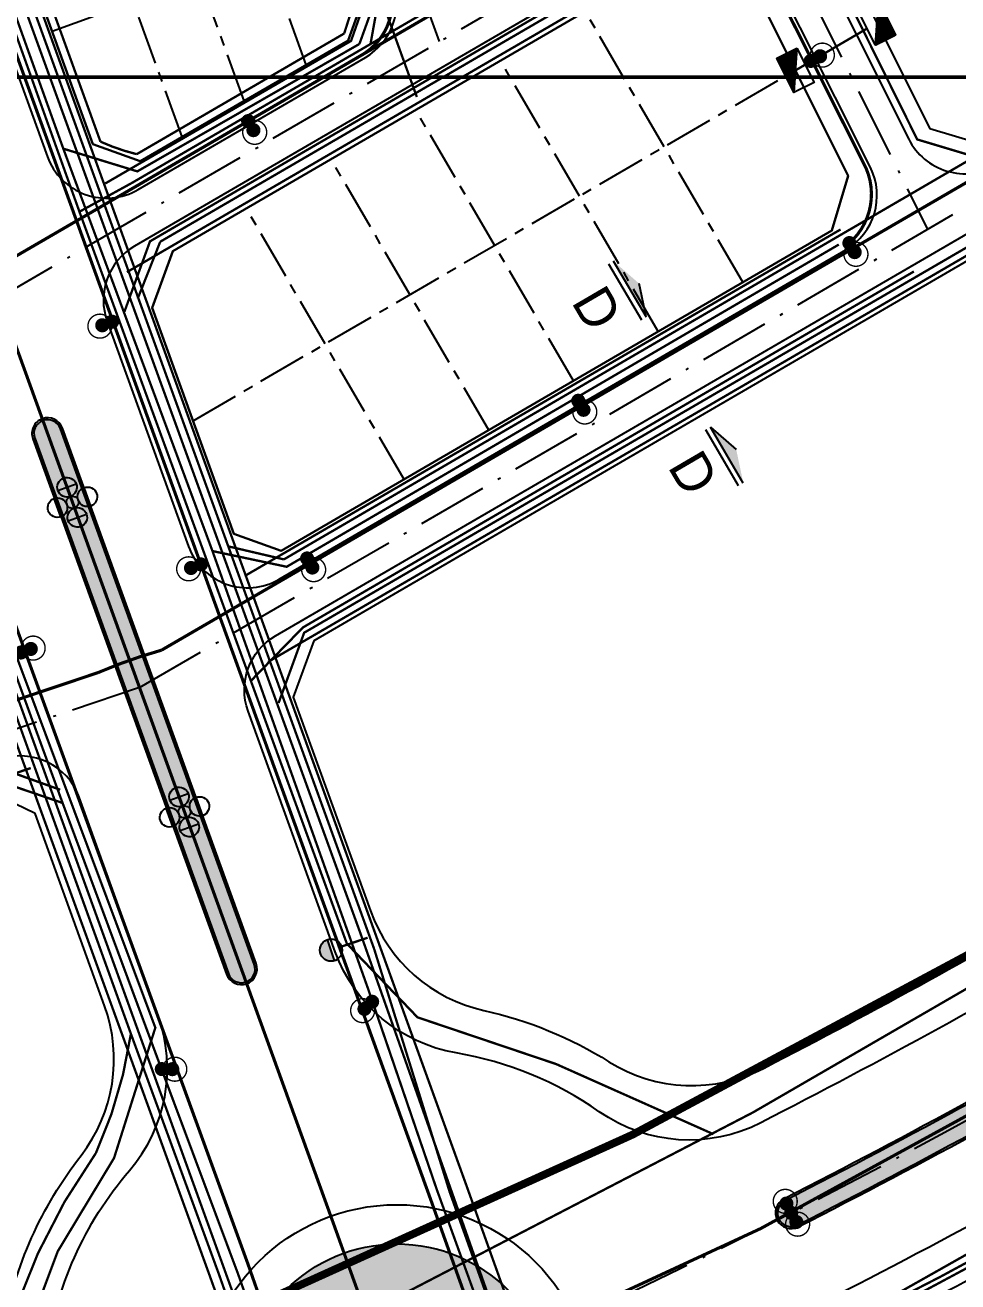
# Model space of a CAD drawing. Header units: metres. Extents: x 563371 to 571261, y 2062953 to 2068466.
# Drawn here: x 568692 to 568811, y 2066082.4 to 2066242.7 of the extents above; entities that cross this region are included whole.
import ezdxf
from ezdxf.enums import TextEntityAlignment as Align

# ---------------------------------------------------------------- set-up
doc = ezdxf.new("R2010")
doc.units = ezdxf.units.M
for name, pattern in [('ACAD_ISO10W100', [18.5, 12, -3, 0.5, -3]), ('CENTER', [2, 1.25, -0.25, 0.25, -0.25]), ('DOT', [0.25, 0, -0.25]), ('HIDDEN', [0.375, 0.25, -0.125])]:
    doc.linetypes.add(name, pattern=pattern)
for name, color, linetype in [('01-Thoatnuoc', 7, 'CONTINUOUS'), ('BoThamCo', 94, 'CONTINUOUS'), ('cap nuoc', 5, 'CONTINUOUS'), ('ChiaLo', 128, 'CENTER'), ('datOBt', 42, 'CONTINUOUS'), ('datoHonHop', 42, 'CONTINUOUS'), ('datOlienke', 42, 'CONTINUOUS'), ('Dien', 1, 'CONTINUOUS'), ('Dien CS', 2, 'CONTINUOUS'), ('Dien SH', 6, 'CONTINUOUS'), ('hacth sdd', 8, 'CONTINUOUS'), ('Khung ban ve', 7, 'CONTINUOUS'), ('LogDg', 7, 'CONTINUOUS'), ('MC', 7, 'CONTINUOUS'), ('ONG CAP NUOC', 32, 'DOT'), ('RANHGIOI', 2, 'HIDDEN'), ('thoatnuoc', 3, 'CONTINUOUS'), ('TimDg', 222, 'CONTINUOUS'), ('TTLL', 170, 'CONTINUOUS'), ('ViaHeS', 32, 'CONTINUOUS')]:
    doc.layers.add(name, color=color, linetype=linetype)
doc.layers.add('DEN CH', color=3, linetype='CONTINUOUS', lineweight=15)
doc.styles.add('VnBlackH', font='VHBLACK.ttf')
doc.linetypes.add('CAP NUOC ----N----N----N----', pattern='A,4,-2,["N",Standard,S=1.5,R=0,X=-1.5,Y=-0.75],-1.5', length=7.5)
doc.linetypes.add('DD0', pattern='A,12.7,-5.08,["0,4kV",Standard,S=2.54,R=0,X=-2.54,Y=-1.27],-9.35', length=27.13)
doc.linetypes.add('DIEN22KV', pattern='A,12.7,-5.08,["22KV",Standard,S=2.54,R=0,X=-2.54,Y=-1.27],-9.08', length=26.86)
doc.linetypes.add('DIEN35KV', pattern='A,12.7,-5.08,["35KV",Standard,S=2.54,R=0,X=-2.54,Y=-1.27],-9.08', length=26.86)
doc.linetypes.add('DIENCS_LINE', pattern='A,12.7,-5.08,["CS",Standard,S=2.54,R=0,X=-2.54,Y=-1.27],-6.35', length=24.13)
doc.linetypes.add('THOAT NUOC BAN ----C----C----C----', pattern='A,9,-3,["C",Standard,S=2,R=0,X=-1.5,Y=-1],-3', length=15)
doc.linetypes.add('Thong tin', pattern='A,12.7,-5.08,["TTLL",Standard,S=2.54,R=0,X=-2.54,Y=-1.27],-9.08', length=26.86)
doc.linetypes.add('TN_WATER_SUPPLY', pattern='A,0.5,-0.2,["TN",Standard,S=0.1,R=0,X=-0.1,Y=-0.05],-0.2', length=0.9)
pattern_1 = [(0, (568124.4922125977, 2065856.434559209), (0.3175, 0.3175), [0.15875, -0.4762500000000001]), (90, (568124.5715875977, 2065856.355184209), (-0.3175, 0.3175), [0.15875, -0.4762500000000001])]

# ---------------------------------------------------------------- blocks, each defined once
blk = doc.blocks.new('e')
at = {"layer": 'MC', "linetype": 'Continuous', "extrusion": (3.398234445398686e-17, -4.399193797516771e-09, 1)}
blk.add_hatch(color=6, dxfattribs=at).paths.add_polyline_path([(-473.4762349847621, 281.757833730439), (-310.4841091289467, 227.4271251991345), (-636.4683607554593, 227.4271251467542)])
at = {"layer": 'MC', "linetype": 'Continuous', "extrusion": (-3.398234445398686e-17, -4.399193797516771e-09, 1)}
blk.add_hatch(color=6, dxfattribs=at).paths.add_polyline_path([(492.8801074694447, 281.757833730439), (329.8879816136293, 227.4271251991345), (655.8722332401419, 227.4271251467542)])
at = {"layer": 'MC', "color": 6, "linetype": 'Continuous'}
for p, q in [((-310.4841091944222, 227.4271251729443, 6.376863211678193e-06), (-473.4762350698801, 281.7578337828194, 6.615874533161828e-06)), ((329.8879816791047, 227.4271251729443, 6.376863211678193e-06), (492.8801075545627, 281.7578337828194, 6.615874533161828e-06)), ((-636.4683608995053, 227.4271251729443, 6.376863222257021e-06), (-310.4841091944222, 227.4271251729443, 6.376863211678193e-06)), ((-636.4683608798628, 200.261770894197, 6.257357564245281e-06), (-310.4841091747796, 200.2617709203871, 6.257357553324969e-06)), ((655.8722333841879, 227.4271251729443, 6.376863222257021e-06), (329.8879816791047, 227.4271251729443, 6.376863211678193e-06)), ((655.8722333645453, 200.261770894197, 6.257357564245281e-06), (329.887981659462, 200.2617709203871, 6.257357553324969e-06))]:
    blk.add_line(p, q, dxfattribs=at)
at = {"layer": 'MC', "style": 'VnBlackH'}
for rotation, p in [(5.336085289072462e-08, (-471.9802067086751, -60.80890784028237)), (359.9999999466392, (486.1985571713552, -60.80890781409219))]:
    blk.add_text('d', height=196.8503937007875, rotation=rotation, dxfattribs=at).set_placement(p, align=Align.CENTER)
blk = doc.blocks.new('TCT')
at = {"layer": 'Dien SH', "linetype": 'ACAD_ISO10W100'}
h = blk.add_hatch(dxfattribs=at)
h.set_pattern_fill('ANSI31', color=8, scale=0.2, angle=359.8821450780735, style=0)
h.set_pattern_definition([(44.88214507807346, (4489.845164539991, -1045.592616699636), (-0.01764126996163365, 0.01771399430226742), [])])
h.paths.add_polyline_path([(-0.8581047976622358, 0.5049081214237958), (-2.414953387225978, -0.262628068914637), (-2.417317806510255, -1.412101125111803), (2.405679001938552, -1.422021833481267)])
h.paths.add_polyline_path([(-0.8581047976622358, 0.5049081214237958), (-2.411488130805083, 1.422021833714098), (-2.414953387225978, -0.262628068914637)])
at = {"layer": 'Dien SH', "color": 4, "linetype": 'ACAD_ISO10W100'}
blk.add_line((-2.411508536781184, 1.412101365625858), (2.4115085368976, -1.412101365625858), dxfattribs=at)
at = {"layer": 'Dien SH', "color": 4, "linetype": 'Continuous'}
blk.add_lwpolyline([(-2.411508536781184, 1.412101365625858), (2.411508677410893, 1.412101125577465), (2.4115085368976, -1.412101365625858), (-2.411508677876554, -1.412101125344634)], close=True, dxfattribs=at)
blk = doc.blocks.new('CS01')
at = {"layer": 'Dien CS', "color": 7, "linetype": 'Continuous', "ltscale": 20}
for points, const_width in [([(0.3322885089030024, 0.3024687281576917, -1), (-0.3322885089030024, -0.3024687281576917, -1)], 0.89867232), ([(1.12978093076963, -0.6275488069513813, -1), (-1.12978093054262, -2.684336157666985, -1)], 0.179734464), ([(0.3322885091300122, -1.035119058715645, -1), (-0.3322885089786723, -1.640056515333708, -1)], 0.89867232)]:
    blk.add_lwpolyline(points, format="xyb", close=True, dxfattribs=dict(at, const_width=const_width))
blk = doc.blocks.new('*E161')
at = {"layer": 'DEN CH'}
h = blk.add_hatch(color=256, dxfattribs=at)
h.paths.add_polyline_path([(2380624.583171743, -1351125.015587087, -2.731766670669835e-06), (2380624.583145517, -1351125.015587087, 0.390931141201924), (2380623.087971841, -1351126.395518486, -0.01251915228696385), (2380623.083158629, -1351126.51558708, 0.4142110033453192), (2380624.583145517, -1351128.015587087, -2.731766670669835e-06), (2380624.583171743, -1351128.015587087, 0.4142110020044292), (2380626.083158629, -1351126.515587087, 0.4142110020044292)])
h.paths.add_polyline_path([(2380628.48315863, -1351124.115587087, 0.4142135623731033), (2380626.08315863, -1351126.515587087, 0.4142135623731033), (2380628.48315863, -1351128.915587086)])
h.paths.add_polyline_path([(2380626.98315863, -1351122.615587087), (2380622.18315863, -1351122.615587087, 0.4142119621421433), (2380624.583145517, -1351125.015587087, -4.370826673122619e-06), (2380624.583171743, -1351125.015587087, 0.4142119621421433)])
h.paths.add_polyline_path([(2380623.083158629, -1351126.51558708, -0.02003554426659073), (2380623.087971841, -1351126.395518486, 0.003757201670367074), (2380623.088242872, -1351126.359450878, 0.4142135623731033), (2380620.688242872, -1351123.959450878), (2380620.688242872, -1351128.759450878, 0.3952714422137564)])
h.paths.add_polyline_path([(2380624.583171743, -1351128.015587087, -4.370826673122619e-06), (2380624.583145517, -1351128.015587087, 0.4142119621421433), (2380622.18315863, -1351130.415587086), (2380626.98315863, -1351130.415587086, 0.4142119621421433)])
blk = doc.blocks.new('den chum')
at = {"layer": 'Dien CS', "color": 11}
for p, q in [((-1.247999999951571, 2.028000000678003), (1.247999999951571, 2.028000000678003)), ((-2.025356193550397, 1.329190828918945), (-2.025356193550397, -1.166809171740897)), ((2.027999999769964, 1.248000000405591), (2.027999999769964, -1.248000000254251)), ((-1.247999999951571, -2.028000000526663), (1.247999999951571, -2.028000000526663))]:
    blk.add_line(p, q, dxfattribs=at)
for centre, major_axis, ratio, start_param, end_param in [((0, 2.028000000678003), (0.8824692631540941, 0.882469263154094), 0.999999999514951, 5.497787143539614, 11.7809724507192), ((-2.025356193550397, 0.08119082866469399), (0.8824692630921128, 0.8824692630921127), 0.9999999995341575, 5.497787143549217, 11.7809724507288), ((0, 0), (0.5515432894518316, 0.5515432894518316), 0.9999999996583389, 5.497787143611307, 11.78097245079089), ((2.027999999769964, 0), (0.8824692630978338, 0.8824692630978337), 0.999999999642458, 5.497787143603367, 11.78097245078295), ((0, -2.028000000526663), (0.8824692630921128, 0.8824692630921127), 0.9999999995341575, 5.497787143549217, 11.7809724507288)]:
    blk.add_ellipse(centre, major_axis=major_axis, ratio=ratio, start_param=start_param, end_param=end_param, dxfattribs=at)
at = {"layer": 'Dien CS', "xscale": 0.5199999998789281, "yscale": 0.520000000181608, "zscale": 0.52}
blk.add_blockref('*E161', (-1237924.78295426, 702585.7883506604), dxfattribs=at)
blk = doc.blocks.new('cs12')
at = {"layer": 'Dien CS', "color": 7, "linetype": 'Continuous', "ltscale": 20}
for points, const_width in [([(1.129780930790002, 0.6275488071027212, 1), (-1.129780930749257, 2.684336157515645, 1)], 0.179734464), ([(0.332288509074715, 1.035119058715645, 1), (-0.3322885091096396, 1.640056515333708, 1)], 0.89867232), ([(0.332288508923375, 0.3024687281576917, -1), (-0.3322885088069598, -0.3024687281576917, -1)], 0.89867232)]:
    blk.add_lwpolyline(points, format="xyb", close=True, dxfattribs=dict(at, const_width=const_width))

msp = doc.modelspace()

# ---------------------------------------------------------------- hatches: boundary and pattern name
at = {"layer": 'cap nuoc'}
msp.add_hatch(color=1, dxfattribs=at).paths.add_polyline_path([(568730.5903789141, 2066126.092828631, 0.4142135622408622), (568729.7030352072, 2066124.294399607, 0.4142135623708078), (568731.50146423, 2066123.407055901)])
at = {"layer": 'hacth sdd'}
h = msp.add_hatch(dxfattribs=at)
h.set_pattern_fill('CROSS', color=64, scale=0.05, style=0)
h.set_pattern_definition(pattern_1)
edge = h.paths.add_edge_path()
edge.add_arc((568970.7276748744, 2066194.726837185), 1.749977558674758, 300.1574367676133, 480.1574367676133)
edge.add_line((568969.8485250591, 2066196.239952204), (568836.0693864466, 2066118.5116212))
edge.add_arc((568334.5707710537, 2066981.646747391), 998.2500224413319, 297.07455533379755, 300.1574367596903, ccw=False)
edge.add_arc((568789.720296955, 2066091.231726699), 1.749977559042764, 117.0745932350957, 297.0735870310036)
edge.add_arc((568334.5708065463, 2066981.646682356), 1001.74990349739, 297.0745535939011, 300.1574368760959)
edge.add_line((568837.8276861224, 2066115.485391189), (568971.6068246897, 2066193.213722167))
h = msp.add_hatch(dxfattribs=at)
h.set_pattern_fill('CROSS', color=64, scale=0.05, style=0)
h.set_pattern_definition([(0, (0, 0), (0.3175, 0.3175), [0.15875, -0.4762500000000001]), (90, (0.07937499997206032, -0.07937499997206032), (-0.3175, 0.3175), [0.15875, -0.4762500000000001])])
edge = h.paths.add_edge_path()
edge.add_arc((568694.9037046147, 2066190.654344085), 1.75000000015654, 19.88427885893438, 109.8842788526619)
edge.add_arc((568694.9037046189, 2066190.654344087), 1.750000000125377, 109.8842788473218, 199.8842788556967)
edge.add_line((568693.2580370167, 2066190.059131399), (568717.9653133961, 2066121.747475546))
edge.add_arc((568719.6109809983, 2066122.342688234), 1.750000000077349, 199.8842788526619, 289.8842788495257)
edge.add_arc((568719.610980998, 2066122.342688233), 1.750000000116945, 289.8842788557982, 379.8842788515276)
edge.add_line((568721.2566486003, 2066122.937900921), (568696.5493722169, 2066191.249556773))
h = msp.add_hatch(dxfattribs=at)
h.set_pattern_fill('CROSS', color=64, scale=0.05, style=0)
h.set_pattern_definition(pattern_1)
edge = h.paths.add_edge_path()
edge.add_arc((568739.4434814646, 2066067.273689844), 20, 0, 360)

# ---------------------------------------------------------------- linework, layer by layer
at = {"layer": '01-Thoatnuoc', "linetype": 'THOAT NUOC BAN ----C----C----C----', "ltscale": 0.5, "const_width": 0.3}
for points in [[(568648.2394285873, 2066362.787029928), (568696.9046568142, 2066226.986135843)], [(568704.702665851, 2066206.190080708), (568707.9614905072, 2066215.161888488), (568775.4975670751, 2066254.454146942)], [(568734.6613745217, 2066240.338202901), (568737.4288847712, 2066248.016509709)], [(568696.9046568142, 2066226.986135843), (568706.3453680654, 2066224.087062885), (568734.6613745217, 2066240.338202901)], [(568696.9046568142, 2066226.986135843), (568715.926747524, 2066175.656400586)], [(568724.356200345, 2066156.264925934), (568727.6150250016, 2066165.236733715), (568816.6019224328, 2066217.009006411)], [(568715.926747524, 2066175.656400586), (568725.3882812008, 2066173.651517837), (568795.7932122822, 2066214.751782501)], [(568671.4562255085, 2066212.97703567), (568696.8134743217, 2066143.521482015)], [(568715.9267475238, 2066175.656400586), (568735.7664689434, 2066119.823517856)], [(568581.4561226579, 2066111.479454909), (568686.9636581864, 2066146.887265692), (568696.8134743217, 2066143.521482015)], [(568696.8134743216, 2066143.521482015), (568709.4829077823, 2066109.4295305)], [(568735.7664689436, 2066119.823517856), (568744.5200401476, 2066094.241016812), (568758.1064911586, 2066056.696858219)], [(568709.4829077823, 2066109.4295305), (568719.1839253175, 2066083.454829378), (568733.0383676966, 2066044.226165319)]]:
    msp.add_lwpolyline(points, dxfattribs=at)
msp.add_lwpolyline([(568771.3811591186, 2066025.49620497), (568782.7951672134, 2066047.857794335), (568790.3008870945, 2066073.59054795, 0.01530134397712349), (568844.9865805149, 2066103.164134323), (568989.5910550848, 2066187.182200073)], format="xyb", dxfattribs=at)
at = {"layer": 'BoThamCo'}
for p, q in [((568721.2566486003, 2066122.937900921), (568696.5493722169, 2066191.249556773)), ((568693.2580370167, 2066190.059131399), (568717.9653133961, 2066121.747475546))]:
    msp.add_line(p, q, dxfattribs=at)
msp.add_lwpolyline([(568971.6068246897, 2066193.213722167, 1), (568969.8485250591, 2066196.239952204), (568836.0693864466, 2066118.5116212, -0.01345241922843354), (568788.9237944697, 2066092.789932478, 0.9999912192584248), (568790.5167720756, 2066089.673506933, 0.01345242732954382), (568837.8276861224, 2066115.485391189)], format="xyb", close=True, dxfattribs=at)
msp.add_circle((568739.4434814646, 2066067.273689844), 20, dxfattribs=at)
for centre, radius, start, end in [((568694.9037046189, 2066190.654344087), 1.750000000125377, 109.8842788464002, 199.8842788589362), ((568694.9037046147, 2066190.654344085), 1.75000000015654, 19.88427885893618, 109.8842788526643), ((568719.610980998, 2066122.342688233), 1.750000000116945, 289.8842788589239, 19.88427884411741), ((568719.6109809983, 2066122.342688234), 1.750000000077349, 199.8842788589362, 289.8842788526643)]:
    msp.add_arc(centre, radius, start, end, dxfattribs=at)
at = {"layer": 'cap nuoc', "color": 1}
msp.add_line((568731.5014642297, 2066123.407055901), (568730.5903789136, 2066126.092828633), dxfattribs=at)
at = {"layer": 'cap nuoc', "color": 1, "linetype": 'Continuous'}
msp.add_circle((568731.0459215724, 2066124.749942266), 1.418048977731666, dxfattribs=at)
at = {"layer": 'ChiaLo', "ltscale": 5}
for points in [[(568719.9633699185, 2066233.093158353), (568675.6425523169, 2066355.633109445)], [(568695.477424354, 2066241.99036003), (568733.0926838304, 2066255.59522146)], [(568727.8701539696, 2066237.693298282), (568722.7484874742, 2066251.853884567)], [(568712.0565858674, 2066228.493018424), (568705.82162071, 2066245.731696923)], [(568783.5689390927, 2066209.938295718), (568763.4537539153, 2066244.512553848)], [(568772.764483427, 2066203.652300349), (568752.6492982495, 2066238.22655848)], [(568713.4551193658, 2066192.284917155), (568790.2649065728, 2066236.972588753)], [(568761.9600277613, 2066197.366304982), (568741.8448425838, 2066231.940563112)], [(568751.1555720955, 2066191.080309614), (568731.040386918, 2066225.654567744)], [(568740.3511164298, 2066184.794314246), (568720.2359312522, 2066219.368572376)]]:
    msp.add_lwpolyline(points, dxfattribs=at)
at = {"layer": 'datOBt'}
for points in [[(568928.7172749165, 2066294.385101265), (568930.8024610545, 2066301.371371252), (568917.3471345166, 2066328.274080727), (568910.7887561221, 2066330.231554421), (568796.0154306998, 2066263.456826079), (568793.930244562, 2066256.470556091), (568807.3855711013, 2066229.567846617), (568813.943949496, 2066227.610372923)], [(568783.5372433036, 2066250.42394349), (568776.9788649083, 2066252.381417185), (568710.8629137123, 2066213.915382816), (568708.2417391249, 2066206.699077235), (568718.6684996068, 2066177.870757075), (568724.6908895521, 2066175.683247787), (568794.9073837042, 2066216.534964028), (568796.9925698421, 2066223.521234016)]]:
    msp.add_lwpolyline(points, close=True, dxfattribs=at)
at = {"layer": 'datoHonHop', "linetype": 'ByBlock'}
for points in [[(568819.542929636, 2066216.984679197), (568728.839282304, 2066164.213607279), (568726.2181077166, 2066156.997301697), (568736.0640985463, 2066129.774716465, 0.2565942734314264), (568750.5257029632, 2066117.055055491, -0.08517264572806575), (568766.4871331966, 2066110.513034198, 0.2651954711210331), (568786.2925224875, 2066109.711280006, 0.01208792827058047), (568827.9057365247, 2066132.562174545), (568864.3775519871, 2066153.753022191), (568829.1100691655, 2066214.452298915)], [(568689.2511070574, 2066076.313908375, -0.12111846047304), (568699.1640824429, 2066098.555793575, 0.2573061228759878), (568702.175869427, 2066117.625715953), (568693.3023216755, 2066142.159652064), (568686.8615236664, 2066145.270774902), (568579.7340837023, 2066109.319332146), (568575.3249156743, 2066100.455967249), (568597.5959000194, 2066034.093302624), (568647.0008657246, 2066050.67336649, 0.007974513524648615), (568676.532513799, 2066061.110943361, 0.2651941131166931)]]:
    msp.add_lwpolyline(points, format="xyb", close=True, dxfattribs=at)
at = {"layer": 'datOlienke'}
msp.add_lwpolyline([(568735.8333934647, 2066248.017598964), (568695.7147835878, 2066358.939119779), (568689.4306754462, 2066361.64314746), (568661.8544291875, 2066349.62307143), (568658.9715364033, 2066342.923284244), (568700.6921310149, 2066227.572532612), (568706.71452096, 2066225.385023324), (568733.212218877, 2066240.801293382)], close=True, dxfattribs=at)
at = {"layer": 'Dien', "linetype": 'DIEN35KV', "ltscale": 0.4, "const_width": 0.3, "elevation": -3.034103635002339e-09}
msp.add_lwpolyline([(568594.875478005, 2066516.324418563), (568610.616265191, 2066469.351765814), (568734.7708869799, 2066126.956384766), (568772.9259913288, 2066018.890976182)], dxfattribs=at)
at = {"layer": 'Dien', "color": 10, "linetype": 'DIEN22KV', "ltscale": 0.4, "const_width": 0.3}
msp.add_lwpolyline([(568591.5126994706, 2066432.411985437), (568752.3265804303, 2065987.532731514)], dxfattribs=at)
at = {"layer": 'Dien', "color": 10, "linetype": 'DIEN22KV', "ltscale": 0.4, "const_width": 0.3, "elevation": 1.525586101891463e-09}
msp.add_lwpolyline([(568411.7516109049, 2065935.688767156), (568694.1778017972, 2066031.269352071, 0.265654523729847), (568792.4724864204, 2066074.855954596), (569223.9280794378, 2066318.534450714)], format="xyb", dxfattribs=at)
at = {"layer": 'Dien CS', "color": 11, "linetype": 'DIENCS_LINE', "ltscale": 0.5, "const_width": 0.4}
for points in [[(568778.1204156823, 2065996.859383767), (568743.7096673409, 2066093.053259765), (568606.35758951, 2066472.80972209), (568592.4103517971, 2066515.519409123)], [(568766.162491789, 2065992.581761044), (568731.7592461888, 2066088.754663428), (568594.3469120356, 2066468.677724818), (568580.3377640473, 2066511.57699552)], [(568754.2045678956, 2065988.304138321), (568720.4703461995, 2066084.656268229), (568582.3362345612, 2066464.545727546), (568568.2651762974, 2066507.634581916)], [(568725.1127142649, 2066372.332689319), (568799.2893466022, 2066224.436943046)]]:
    msp.add_lwpolyline(points, dxfattribs=at)
for points in [[(568662.5681301829, 2066456.866906005), (568694.1968032083, 2066370.48660086), (568738.5960548614, 2066247.729609442, -0.3444416104688091), (568734.7493693772, 2066238.803277027), (568734.7493693772, 2066238.803277027)], [(569110.0232635809, 2066392.972216271), (568942.4234876465, 2066298.439599159), (568709.4385108397, 2066163.017175384, 0.03251746789083657), (568701.3130047999, 2066160.141315672), (568350.9599651943, 2066042.564556142)], [(568354.2756925316, 2066098.564793032), (568679.7442578777, 2066207.753068347, 0.05082929117720559), (568687.133166286, 2066211.10033286), (568918.4559328156, 2066345.683127577), (568974.4552583317, 2066376.913063876)], [(568799.2893466022, 2066224.436943046, -0.3226020236636852), (568797.1416134376, 2066214.942251516, 0.5167276844117878)], [(568845.1104765001, 2066121.724312133), (568845.1104765001, 2066121.724312133, -0.05051515272361949), (568661.3604938095, 2066036.549766114, -0.05021788236898718)]]:
    msp.add_lwpolyline(points, format="xyb", dxfattribs=at)
at = {"layer": 'Dien SH', "color": 6, "linetype": 'DD0', "ltscale": 0.45, "const_width": 0.3}
msp.add_lwpolyline([(568691.1289475054, 2066256.953326495), (568701.6448840923, 2066227.878448712, 0.04577799551893881), (568706.2651160887, 2066226.280491204), (568732.722422463, 2066241.6732616, -0.01986032833984289), (568734.8520185428, 2066247.790817726), (568726.8634440245, 2066269.877944808)], format="xyb", dxfattribs=at)
msp.add_lwpolyline([(568790.2649065821, 2066236.972588754), (568799.4061484068, 2066242.314663525)], dxfattribs=at)
at = {"layer": 'Khung ban ve', "color": 250, "const_width": 0.5}
msp.add_lwpolyline([(569223.9280794318, 2066236.109092405), (567973.9280794318, 2066236.109092405)], dxfattribs=at)
at = {"layer": 'LogDg'}
for p, q in [((568694.2234615436, 2066192.535107059), (568694.2234615479, 2066192.535107061)), ((568721.4917439722, 2066123.022931305), (568696.7844675888, 2066191.334587157)), ((568693.0229416454, 2066189.974101015), (568717.7302180247, 2066121.662445162)), ((568720.2912240698, 2066120.46192526), (568720.2912240698, 2066120.46192526))]:
    msp.add_line(p, q, dxfattribs=at)
for points in [[(568687.9292308938, 2066364.263103907), (568657.6144609061, 2066351.054438595, 0.3956287128494158), (568653.2869812561, 2066340.999414358), (568694.8982529347, 2066225.950923082, 0.4679364043365623), (568706.4443418649, 2066221.757043742), (568735.4358833936, 2066238.624223484, 0.3624568435447342), (568738.9358982538, 2066248.260047396), (568698.6478550347, 2066359.650024242, 0.4330458965175016)], [(568799.8126788756, 2066224.589300708), (568786.3662897791, 2066251.474140574, 0.4328364540872843), (568775.1882577986, 2066254.810438395), (568706.003654513, 2066214.559072732, 0.3624568435590229), (568702.5036396536, 2066204.92324882), (568712.8746215348, 2066176.249147549, 0.4679364043419005), (568724.4207104654, 2066172.05526821), (568796.6807209663, 2066214.095895276, 0.3958327164936001)], [(568971.7324191311, 2066192.997560107, 1), (568969.722930618, 2066196.456114264), (568835.9437920054, 2066118.727783261, -0.0134524192284399), (568788.8100070886, 2066093.012536233, 0.999992128045486), (568790.6305559009, 2066089.45090136, 0.0134524273295434), (568837.9532805638, 2066115.269229129)]]:
    msp.add_lwpolyline(points, format="xyb", close=True, dxfattribs=at)
for points in [[(568889.2413447198, 2066321.166134422), (568794.3976935573, 2066265.584786457, 0.3958327165057336), (568791.2657356473, 2066255.091381025), (568804.7121247435, 2066228.206541158, 0.4328364540703139), (568815.8901567234, 2066224.870243337), (568931.7897373426, 2066292.701859072, 0.3958327165092687), (568934.9216952526, 2066303.195264504), (568921.4753061555, 2066330.080104371, 0.4328364540642664), (568910.2972741758, 2066333.416402192), (568889.2413447198, 2066321.166134422)], [(568747.0171258043, 2066111.631777173, -0.2699449570361327), (568731.5755602173, 2066124.544051937), (568720.4800082463, 2066155.221473286, -0.3624568435240875), (568723.9800231061, 2066164.857297198), (568817.1654171136, 2066219.07224084, -0.414383604057916), (568833.5757515604, 2066214.728496583), (568839.702990095, 2066204.182834756, 0.4142135623498612), (568850.6391981462, 2066201.284670949), (568948.0737645858, 2066257.89608518, -0.4326641440509916), (568959.2477816524, 2066254.557453055), (568976.2792622813, 2066220.504546651, -0.3960005967106472), (568973.1432894584, 2066210.008806916), (568830.9200145366, 2066127.374265357, -0.0129992497524106), (568785.8521609212, 2066102.733126933, -0.2781172685846299), (568765.2481628545, 2066104.139912225, 0.1108475370652029), (568747.0171256813, 2066111.631776453)], [(569015.5785677508, 2066141.929136783), (568994.2071054204, 2066184.659444401, 0.4326641440641966), (568983.0330883536, 2066187.998076526), (568875.5523271286, 2066125.549624012, 0.3897719342424495), (568872.3407905824, 2066115.209132465), (568891.5806917108, 2066074.571442046), (568886.1577727101, 2066072.003962833), (568867.7120744743, 2066110.964172112, 0.4390850403021555), (568856.4624936844, 2066114.458052425), (568842.977057987, 2066106.622747007, -0.0134524192283531), (568795.1820798424, 2066080.546766225, 0.262925858503226), (568784.3338120001, 2066064.133919368, -0.1620678458419849), (568773.4959522722, 2066037.855511249, 0.2703228810245677), (568769.7990075322, 2066018.044351469), (568777.4616536538, 2065996.62372953), (568754.8636660555, 2065988.539912799), (568747.2010879497, 2066009.960344602, 0.2703245738334852), (568731.7770255015, 2066022.93154901)], [(568570.9479111042, 2066075.781246765), (568523.5478718397, 2066059.874026366, 0.4004581229564052), (568518.3971968872, 2066050.105080741), (568526.7818401684, 2066020.568132806, 0.4281041090838681), (568545.9840632813, 2066010.443763871), (568648.9098072427, 2066044.985138083, 0.0088857336748133), (568681.995103994, 2066056.74657283, 0.2781171583656008), (568694.8026102777, 2066072.947538063, -0.1470471271748128), (568705.3296741075, 2066096.620718333, 0.2707039578255943), (568708.9756114399, 2066116.466273038), (568698.929244543, 2066144.242865952, 0.4074167562538942), (568688.860937294, 2066149.106198194), (568579.7276510108, 2066112.481603264, 0.4142135623730065), (568572.1690772484, 2066097.287263441), (568575.986960279, 2066085.910806647, -0.4142135623704104), (568570.9479111042, 2066075.781246765)]]:
    msp.add_lwpolyline(points, format="xyb", dxfattribs=at)
msp.add_circle((568739.4434814648, 2066067.273689844), 25, dxfattribs=at)
for centre, radius, start, end in [((568694.9037046192, 2066190.654344087), 2, 109.8842788463958, 199.8842788589239), ((568694.903704615, 2066190.654344085), 2.000000000031163, 19.88427885892393, 109.8842788526598), ((568719.6109809983, 2066122.342688233), 1.999999999991568, 289.8842788589239, 19.8842788441208), ((568719.6109809985, 2066122.342688234), 1.999999999951972, 199.8842788589239, 289.8842788526599)]:
    msp.add_arc(centre, radius, start, end, dxfattribs=at)
at = {"layer": 'ONG CAP NUOC', "color": 122, "linetype": 'CAP NUOC ----N----N----N----', "ltscale": 0.6, "const_width": 0.3}
for points in [[(568761.1205506965, 2066058.913896724), (568748.3006060518, 2066094.751541207), (568623.230847194, 2066440.549361799)], [(568729.3023022644, 2066044.847705487), (568715.6988513604, 2066082.875610501), (568590.1361373479, 2066428.845992888)], [(568723.0103013169, 2066161.509130855), (568938.4279165511, 2066286.838362926)], [(568705.0149796444, 2066211.233436677), (568776.3384282104, 2066252.729175211)], [(568702.249062095, 2066222.540889037), (568733.5979768774, 2066240.729609489), (568736.2184350112, 2066248.19283241)], [(568720.1633989811, 2066172.546405221), (568796.0136674518, 2066216.675832099)], [(568492.5280729334, 2066080.776502983), (568692.7603190638, 2066147.973461456)], [(568735.7136831029, 2066126.333370731), (568732.3888079372, 2066125.205484925)]]:
    msp.add_lwpolyline(points, dxfattribs=at)
msp.add_lwpolyline([(568206.4871295355, 2065865.781655149), (568209.1029758193, 2065866.606666455), (568658.193136862, 2066017.319119048, 0.05068378633203768), (568845.4536268129, 2066102.084876041), (569016.0878814894, 2066201.226759938), (569174.1709676076, 2066289.436316103)], format="xyb", dxfattribs=at)
at = {"layer": 'RANHGIOI', "color": 1, "ltscale": 9}
for const_width in [1, 0.5]:
    msp.add_lwpolyline([(569000.5592219628, 2066606.466456158), (568982.1523663503, 2066596.773802713), (568641.4879055456, 2066448.283225673), (568640.6420763027, 2066447.920460239, -0.005137433380439285), (568606.7378069286, 2066433.790071242), (568320.2638660255, 2066354.564405334, -0.02056742908652707), (568279.2557222928, 2066345.01962319), (568234.0374281793, 2066336.43794789, -0.02121833569223638), (568191.0584181998, 2066330.156570429), (568073.8426399935, 2066318.076938635), (568071.016314383, 2066300.81343246, 0.1285739781783505), (568077.0604102013, 2066236.336779047), (568081.9759698303, 2066222.837552279, 0.03940831777614574), (568090.33730149, 2066204.508879045), (568103.3082810484, 2066181.142724642), (568149.9111873294, 2066112.204254739, -0.1198699787172983), (568174.7769525761, 2066045.299770262), (568189.5639810084, 2065919.750233025), (568193.0057644814, 2065898.419982555), (568198.2094833391, 2065900.061182543), (568647.0008657338, 2066050.67336649, 0.05068378633206799), (568827.9057364968, 2066132.562174523), (568998.7993124862, 2066231.854729244), (569157.4810070004, 2066320.398305841, 0.006594107435328542)], format="xyb", dxfattribs=dict(at, const_width=const_width))
at = {"layer": 'thoatnuoc', "linetype": 'TN_WATER_SUPPLY', "ltscale": 10, "const_width": 0.3}
for points in [[(569292.439637008, 2066392.543164097), (569173.5392782612, 2066325.995540487), (568921.4390230628, 2066183.193096429), (568784.8582717587, 2066104.05369068), (568736.5959259927, 2066078.982896842), (568534.2186615511, 2066009.763163937), (568192.9628214523, 2065895.12101116), (568185.1839629256, 2065901.114347394)], [(568698.6030875279, 2066356.733048862), (568737.6339641269, 2066248.9884587), (568736.0656588343, 2066240.259064082)], [(568654.7629876537, 2066342.409445947), (568698.962961381, 2066218.94162196)], [(568862.9714448028, 2066314.219281154), (568705.6652819556, 2066222.61942957), (568698.962961381, 2066218.94162196)], [(568792.739969977, 2066254.495644324), (568805.7925764245, 2066228.159621176), (568814.9613776545, 2066225.412560798), (568931.1127564058, 2066292.793081819), (568934.8875350452, 2066300.426351882)], [(568698.962961381, 2066218.94162196), (568733.0640253436, 2066125.57909195), (568742.0705326857, 2066116.177200449), (568759.749318373, 2066110.215494947), (568779.8094856626, 2066101.270186197)], [(568805.3683626978, 2066211.316943604), (568727.4640827768, 2066165.912401971), (568720.801999023, 2066159.071912199)], [(568679.3949775026, 2066193.106682899), (568708.6415621957, 2066114.85562466), (568703.3770988237, 2066098.228822479), (568696.1927822623, 2066086.31778872), (568687.2634046888, 2066062.446212228)], [(568581.4109698018, 2066112.391505512), (568687.9432248372, 2066148.284485183), (568696.5093356872, 2066145.205274005)]]:
    msp.add_lwpolyline(points, dxfattribs=at)
at = {"layer": 'TimDg', "linetype": 'ACAD_ISO10W100', "ltscale": 0.75}
for points in [[(569091.2426362742, 2064877.603168339), (569098.0833245073, 2065004.258577522, 0.1155759311696503), (569076.6612234834, 2065124.594927438), (568731.7585831989, 2066088.756516766), (568594.3423819309, 2066468.690270108), (568350.7433376566, 2067214.647222786), (568115.138804305, 2067803.004418648)], [(569579.458327795, 2066552.489101444), (569316.6908584707, 2066388.630738333, -0.0121560828798097), (569316.4815255365, 2066388.50716488), (569007.7068141839, 2066216.212450042), (568836.948536262, 2066116.998506182, -0.0506837863320612), (568652.7276902705, 2066033.6086813), (568203.7804233594, 2065882.944183276), (567811.8071871288, 2065759.319812214)], [(569579.458327795, 2066552.489101444), (569316.6908584707, 2066388.630738333, -0.0121560828798097), (569316.4815255365, 2066388.50716488), (569007.7068141839, 2066216.212450042), (568836.948536262, 2066116.998506182, -0.0506837863320612), (568652.7276902705, 2066033.6086813), (568203.7804233594, 2065882.944183276), (567811.8071871288, 2065759.319812214)], [(569579.4583277953, 2066552.489101444), (569316.690858471, 2066388.630738333, -0.0121560828798097), (569316.4815255367, 2066388.50716488), (569007.7068141841, 2066216.212450042), (568836.9485362623, 2066116.998506182, -0.0506837863320612), (568652.7276902708, 2066033.6086813), (568203.7804233596, 2065882.944183276), (567811.807187129, 2065759.319812214)], [(568338.8474878364, 2066089.657951565), (568682.162256062, 2066204.872701785, 0.05082929117719046), (568687.7039373684, 2066207.383150169), (568920.216011513, 2066342.657879992)], [(568338.8474878364, 2066089.657951565), (568682.162256062, 2066204.872701785, 0.05082929117719046), (568687.7039373684, 2066207.383150169), (568920.216011513, 2066342.657879992)]]:
    msp.add_lwpolyline(points, format="xyb", dxfattribs=at)
for points in [[(568723.8439213934, 2066383.18858595), (568807.1149444197, 2066216.695700502)], [(568744.8793868867, 2066240.647631228), (568697.4807461553, 2066371.697269555)], [(568706.6297355597, 2066158.233749528), (568943.542650558, 2066296.068873513)], [(568706.6297355597, 2066158.233749528), (568355.391647636, 2066040.359972129)]]:
    msp.add_lwpolyline(points, dxfattribs=at)
at = {"layer": 'TTLL', "color": 170, "linetype": 'Thong tin', "ltscale": 0.4, "const_width": 0.3}
for points in [[(568741.9888317174, 2066233.574356303), (568692.6673770393, 2066369.94026675), (568659.426679209, 2066458.732692017)], [(568736.5399623421, 2066124.90968754), (568621.6555779305, 2066442.065258705)], [(568705.5264911256, 2066114.07240421), (568590.7950814421, 2066432.096677748)], [(568709.268963724, 2066215.117741961), (568922.4024217629, 2066339.118059182)], [(568725.0335729969, 2066174.592764361), (568940.741693174, 2066300.354285644)], [(568706.3938694496, 2066207.85364766), (568709.2689637223, 2066215.117741957)], [(568717.9416244936, 2066176.253188168), (568725.0335729969, 2066174.592764361)], [(568780.5730297768, 2065997.73673989), (568746.1600796133, 2066093.936770994), (568736.5399623421, 2066124.90968754)], [(568750.6578265802, 2065987.061639372), (568716.7785976316, 2066083.324913553), (568705.5264911256, 2066114.07240421)]]:
    msp.add_lwpolyline(points, dxfattribs=at)
msp.add_lwpolyline([(568681.0822163328, 2066059.609056791, 0.06559662867833314), (568688.8031754396, 2066072.047700565, -0.095254916805645), (568701.0785405999, 2066098.891080016, 0.0703600870852228), (568705.5264911256, 2066114.07240421, 0.247223987073049)], format="xyb", dxfattribs=at)
at = {"layer": 'ViaHeS'}
for points in [[(568706.7145209605, 2066225.385023324), (568700.6921310152, 2066227.572532612), (568658.9715364033, 2066342.923284243), (568661.8544291875, 2066349.62307143), (568689.4306754463, 2066361.643147461), (568695.7147835881, 2066358.939119778), (568735.8333934647, 2066248.017598964), (568733.2122188772, 2066240.801293382)], [(568928.7172749166, 2066294.385101265), (568930.8024610548, 2066301.371371253), (568917.3471345166, 2066328.274080728), (568910.7887561219, 2066330.231554421), (568796.0154306999, 2066263.456826079), (568793.930244562, 2066256.470556091), (568807.3855711011, 2066229.567846617), (568813.9439494959, 2066227.610372923)], [(568776.9788649087, 2066252.381417184), (568783.5372433034, 2066250.423943491), (568796.9925698424, 2066223.521234016), (568794.9073837044, 2066216.534964029), (568724.6908895521, 2066175.683247787), (568718.668499607, 2066177.870757075), (568708.2417391248, 2066206.699077235), (568710.8629137123, 2066213.915382816)]]:
    msp.add_lwpolyline(points, close=True, dxfattribs=at)
for points in [[(568968.7296136026, 2066214.383638221), (568970.8162586801, 2066221.367398889), (568955.1206044034, 2066252.749441221), (568948.560767069, 2066254.709424236), (568841.7705525513, 2066192.662193044), (568829.1100691656, 2066214.452298915), (568819.5429296358, 2066216.984679198), (568728.8392823043, 2066164.213607279), (568726.2181077169, 2066156.997301697), (568736.0640985464, 2066129.774716465, 0.2565942734314264), (568750.5257029634, 2066117.055055491, -0.0851726457280658), (568766.4871331967, 2066110.513034198, 0.2651954711210331), (568786.2925224876, 2066109.711280006, 0.0120879282705805), (568827.9057365248, 2066132.562174545)], [(568583.2788386549, 2066076.755015597), (568527.568205639, 2066058.058800749), (568524.193415994, 2066051.658059711), (568533.2187567246, 2066019.864098975), (568541.7665841469, 2066015.357258391), (568647.0008657248, 2066050.67336649, 0.0079744876823236), (568676.5324186501, 2066061.110908015, 0.2651954711245032), (568689.2511070576, 2066076.313908375, -0.12111846047304), (568699.164082443, 2066098.555793574, 0.2573061228759879), (568702.1758694273, 2066117.625715953), (568693.3023216757, 2066142.159652065), (568686.8615236665, 2066145.270774903), (568579.7340837023, 2066109.319332146), (568575.3249156743, 2066100.45596725), (568583.2788386549, 2066076.755015597)]]:
    msp.add_lwpolyline(points, format="xyb", close=True, dxfattribs=at)
at = {"layer": 'ViaHeS', "elevation": 3.0256135e-09}
msp.add_lwpolyline([(568800.7885468565, 2066076.679930821, 0.0126585462628185), (568845.9913245795, 2066101.43485756), (568859.6380065832, 2066109.363850279), (568866.1008137997, 2066107.356639937), (568883.4463132084, 2066070.720223227)], format="xyb", dxfattribs=at)

# ---------------------------------------------------------------- block references
at = {"layer": 'Dien CS', "linetype": 'DIENCS_LINE', "ltscale": 0.5}
for name, p, rotation in [('CS01', (568792.2105981171, 2066238.176534104), 116.5718179020949), ('CS01', (568720.4789230885, 2066230.500780164), 30.19069832117818), ('cs12', (568797.1416134376, 2066214.942251516), 210.1905802698556), ('cs12', (568762.5673138612, 2066194.827137576), 210.1905802698556), ('den chum', (568698.0767744703, 2066181.881294668, -1.516035729608102e-09), 109.8842788526086), ('cs12', (568727.9930142849, 2066174.712023636), 210.1905802698556), ('CS01', (568691.5039969266, 2066162.71437639, -1.515987323884228e-09), 109.8842788526086), ('den chum', (568712.3618789719, 2066142.385272218, -1.51595268492586e-09), 109.8842788526086), ('CS01', (568736.285635555, 2066118.164315268, 1.525586113672393e-09), 313.0717944285141), ('CS01', (568709.4681651704, 2066109.571226102, 1.525586113672393e-09), 89.73147185729574), ('CS01', (568789.720296964, 2066091.231726699, 3.036212992335511e-09), 207.3004251980456)]:
    msp.add_blockref(name, p, dxfattribs=dict(at, rotation=rotation))
at = {"layer": 'Dien CS', "linetype": 'DIENCS_LINE', "ltscale": 0.5, "xscale": -1}
for p, rotation in [((568703.129577906, 2066204.907695101, 3.036338462330368e-09), 289.884278871668), ((568714.4494598337, 2066173.953080437, -1.515987323884228e-09), 289.884278871668), ((568789.7202969644, 2066091.231726698, 3.036212992335511e-09), 29.65674421229399)]:
    msp.add_blockref('CS01', p, dxfattribs=dict(at, rotation=rotation))
at = {"layer": 'Dien SH', "yscale": 1.016000000061467, "zscale": 1.016}
for p, xscale, rotation in [((568800.6579078408, 2066243.019201355), 1.016000000020247, 116.5718179038959), ((568790.2649065821, 2066236.972588754), 1.015999999968172, 296.5718178980242)]:
    msp.add_blockref('TCT', p, dxfattribs=dict(at, xscale=xscale, rotation=rotation))
at = {"layer": 'MC', "xscale": 0.0254, "yscale": 0.0254, "zscale": 0.0254, "rotation": 300.3327055166374}
msp.add_blockref('e', (568770.2163875464, 2066195.788600899), dxfattribs=at)

doc.saveas('drawing.dxf')
